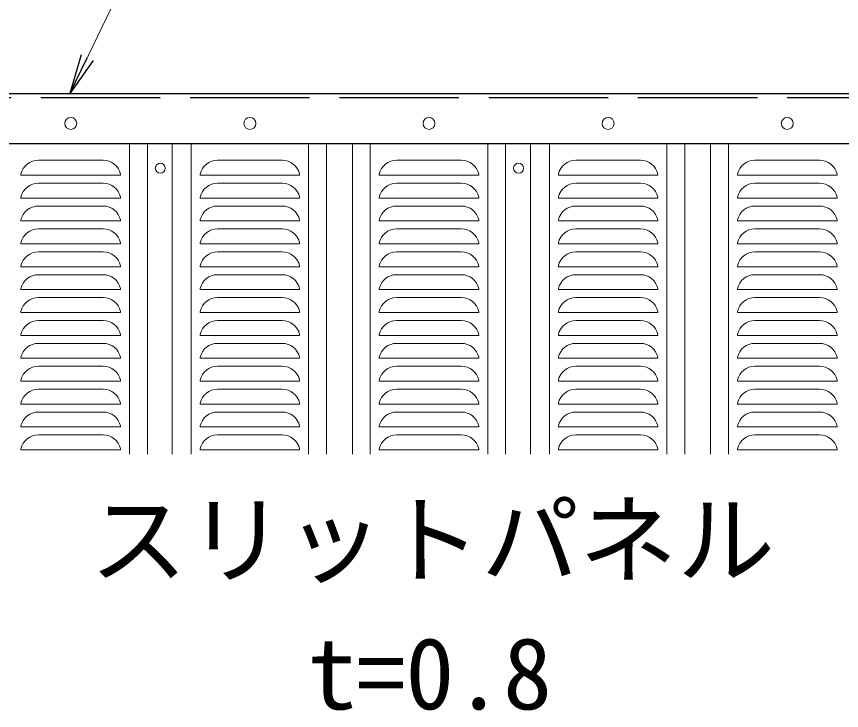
# Model space of a CAD drawing. Units: millimetres, scale not verified. Extents: x -6300 to 6300, y -4455 to 4455.
# Drawn here: x -3302 to -2473, y 2406 to 3104 of the extents above; entities that cross this region are included whole.
import ezdxf
from ezdxf.enums import TextEntityAlignment as Align

# ---------------------------------------------------------------- set-up
doc = ezdxf.new("R2010")
doc.units = ezdxf.units.MM
doc.header["$LTSCALE"] = 20
doc.linetypes.add('DASHED', pattern=[7.5, 6, -1.5])
for name, color, linetype, lineweight in [('0-1_D-STR1', 1, 'Continuous', 25), ('0-3_D-STR3', 3, 'Continuous', 13), ('0-4_D-STR2', 7, 'Continuous', 13), ('0-6_D-STR-TXT', 7, 'Continuous', 13), ('0-8_0', 7, 'Continuous', 25)]:
    doc.layers.add(name, color=color, linetype=linetype, lineweight=lineweight)
doc.styles.add('ＭＳ ゴシック', font='')
doc.styles.get('ＭＳ ゴシック').set_extended_font_data('MS Gothic')

# ---------------------------------------------------------------- blocks, each defined once
blk = doc.blocks.new('_Open')
at = {"layer": '0-8_0'}
blk.add_line((-20, 3.333), (0, 0), dxfattribs=at)
blk.add_lwpolyline([(-20, -3.333), (0, 0), (-20, 0)], dxfattribs=at)

msp = doc.modelspace()

# ---------------------------------------------------------------- linework, layer by layer
at = {"layer": '0-1_D-STR1'}
for p, q in [((-4077.46, 3026.36), (-1626.46, 3026.36)), ((-4027.46, 2976.36), (-1626.46, 2976.36)), ((-4027.46, 2976.36), (-1626.46, 2976.36))]:
    msp.add_line(p, q, dxfattribs=at)
at = {"layer": '0-1_D-STR1', "linetype": 'DASHED'}
msp.add_line((-4027.46, 3022.36), (-1626.46, 3022.36), dxfattribs=at)
at = {"layer": '0-3_D-STR3'}
for centre, radius in [((-3247.46, 2996.36), 6), ((-3067.46, 2996.36), 6), ((-2887.46, 2996.36), 6), ((-2707.46, 2996.36), 6), ((-2527.46, 2996.36), 6), ((-3157.46, 2951.36), 5), ((-2797.46, 2951.36), 5)]:
    msp.add_circle(centre, radius, dxfattribs=at)
at = {"layer": '0-4_D-STR2'}
for p, q in [((-3188.46, 2976.36), (-3188.46, 2663.86)), ((-3170.46, 2976.36), (-3170.46, 2663.86)), ((-3145.46, 2976.36), (-3145.46, 2663.86)), ((-3126.46, 2976.36), (-3126.46, 2663.86)), ((-3008.46, 2976.36), (-3008.46, 2663.86)), ((-2990.46, 2976.36), (-2990.46, 2663.86)), ((-2964.46, 2976.36), (-2964.46, 2663.86)), ((-2946.46, 2976.36), (-2946.46, 2663.86)), ((-2828.46, 2976.36), (-2828.46, 2663.86)), ((-2810.46, 2976.36), (-2810.46, 2663.86)), ((-2785.46, 2976.36), (-2785.46, 2663.86)), ((-2766.46, 2976.36), (-2766.46, 2663.86)), ((-2648.46, 2976.36), (-2648.46, 2663.86)), ((-2630.46, 2976.36), (-2630.46, 2663.86)), ((-2604.46, 2976.36), (-2604.46, 2663.86)), ((-2586.46, 2976.36), (-2586.46, 2663.86)), ((-3215.01, 2959.36), (-3279.91, 2959.36)), ((-3035.01, 2959.36), (-3099.91, 2959.36)), ((-2855.01, 2959.36), (-2919.91, 2959.36)), ((-2675.01, 2959.36), (-2739.91, 2959.36)), ((-2495.01, 2959.36), (-2559.91, 2959.36)), ((-3297.46, 2945.36), (-3297.46, 2944.36)), ((-3297.46, 2945.35), (-3297.46, 2944.36)), ((-3197.46, 2944.36), (-3297.46, 2944.36)), ((-3197.46, 2945.36), (-3197.46, 2944.36)), ((-3117.46, 2945.36), (-3117.46, 2944.36)), ((-3117.46, 2944.36), (-3017.46, 2944.36)), ((-3017.46, 2945.36), (-3017.46, 2944.36)), ((-3017.46, 2945.35), (-3017.46, 2944.36)), ((-2937.46, 2945.36), (-2937.46, 2944.36)), ((-2937.46, 2945.35), (-2937.46, 2944.36)), ((-2837.46, 2944.36), (-2937.46, 2944.36)), ((-2837.46, 2945.36), (-2837.46, 2944.36)), ((-2757.46, 2945.36), (-2757.46, 2944.36)), ((-2757.46, 2944.36), (-2657.46, 2944.36)), ((-2657.46, 2945.36), (-2657.46, 2944.36)), ((-2657.46, 2945.35), (-2657.46, 2944.36)), ((-2577.46, 2945.36), (-2577.46, 2944.36)), ((-2577.46, 2945.35), (-2577.46, 2944.36)), ((-2477.46, 2944.36), (-2577.46, 2944.36)), ((-2477.46, 2945.36), (-2477.46, 2944.36)), ((-3215.01, 2936.36), (-3279.91, 2936.36)), ((-3035.01, 2936.36), (-3099.91, 2936.36)), ((-2855.01, 2936.36), (-2919.91, 2936.36)), ((-2675.01, 2936.36), (-2739.91, 2936.36)), ((-2495.01, 2936.36), (-2559.91, 2936.36)), ((-3297.46, 2922.36), (-3297.46, 2921.36)), ((-3297.46, 2922.35), (-3297.46, 2921.36)), ((-3197.46, 2921.36), (-3297.46, 2921.36)), ((-3197.46, 2922.36), (-3197.46, 2921.36)), ((-3117.46, 2922.36), (-3117.46, 2921.36)), ((-3117.46, 2921.36), (-3017.46, 2921.36)), ((-3017.46, 2922.36), (-3017.46, 2921.36)), ((-3017.46, 2922.35), (-3017.46, 2921.36)), ((-2937.46, 2922.36), (-2937.46, 2921.36)), ((-2937.46, 2922.35), (-2937.46, 2921.36)), ((-2837.46, 2921.36), (-2937.46, 2921.36)), ((-2837.46, 2922.36), (-2837.46, 2921.36)), ((-2757.46, 2922.36), (-2757.46, 2921.36)), ((-2757.46, 2921.36), (-2657.46, 2921.36)), ((-2657.46, 2922.36), (-2657.46, 2921.36)), ((-2657.46, 2922.35), (-2657.46, 2921.36)), ((-2577.46, 2922.36), (-2577.46, 2921.36)), ((-2577.46, 2922.35), (-2577.46, 2921.36)), ((-2477.46, 2921.36), (-2577.46, 2921.36)), ((-2477.46, 2922.36), (-2477.46, 2921.36)), ((-3215.01, 2913.36), (-3279.91, 2913.36)), ((-3099.91, 2913.36), (-3035.01, 2913.36)), ((-2855.01, 2913.36), (-2919.91, 2913.36)), ((-2739.91, 2913.36), (-2675.01, 2913.36)), ((-2495.01, 2913.36), (-2559.91, 2913.36)), ((-3297.46, 2899.36), (-3297.46, 2898.36)), ((-3297.46, 2899.35), (-3297.46, 2898.36)), ((-3197.46, 2898.36), (-3297.46, 2898.36)), ((-3197.46, 2899.36), (-3197.46, 2898.36)), ((-3117.46, 2899.36), (-3117.46, 2898.36)), ((-3117.46, 2898.36), (-3017.46, 2898.36)), ((-3017.46, 2899.36), (-3017.46, 2898.36)), ((-3017.46, 2899.35), (-3017.46, 2898.36)), ((-2937.46, 2899.36), (-2937.46, 2898.36)), ((-2937.46, 2899.35), (-2937.46, 2898.36)), ((-2837.46, 2898.36), (-2937.46, 2898.36)), ((-2837.46, 2899.36), (-2837.46, 2898.36)), ((-2757.46, 2899.36), (-2757.46, 2898.36)), ((-2757.46, 2898.36), (-2657.46, 2898.36)), ((-2657.46, 2899.36), (-2657.46, 2898.36)), ((-2657.46, 2899.35), (-2657.46, 2898.36)), ((-2577.46, 2899.36), (-2577.46, 2898.36)), ((-2577.46, 2899.35), (-2577.46, 2898.36)), ((-2477.46, 2898.36), (-2577.46, 2898.36)), ((-2477.46, 2899.36), (-2477.46, 2898.36)), ((-3215.01, 2890.36), (-3279.91, 2890.36)), ((-3035.01, 2890.36), (-3099.91, 2890.36)), ((-2855.01, 2890.36), (-2919.91, 2890.36)), ((-2675.01, 2890.36), (-2739.91, 2890.36)), ((-2495.01, 2890.36), (-2559.91, 2890.36)), ((-3297.46, 2876.36), (-3297.46, 2875.36)), ((-3297.46, 2876.35), (-3297.46, 2875.36)), ((-3197.46, 2875.36), (-3297.46, 2875.36)), ((-3197.46, 2876.36), (-3197.46, 2875.36)), ((-3117.46, 2876.36), (-3117.46, 2875.36)), ((-3117.46, 2875.36), (-3017.46, 2875.36)), ((-3017.46, 2876.36), (-3017.46, 2875.36)), ((-3017.46, 2876.35), (-3017.46, 2875.36)), ((-2937.46, 2876.36), (-2937.46, 2875.36)), ((-2937.46, 2876.35), (-2937.46, 2875.36)), ((-2837.46, 2875.36), (-2937.46, 2875.36)), ((-2837.46, 2876.36), (-2837.46, 2875.36)), ((-2757.46, 2876.36), (-2757.46, 2875.36)), ((-2757.46, 2875.36), (-2657.46, 2875.36)), ((-2657.46, 2876.36), (-2657.46, 2875.36)), ((-2657.46, 2876.35), (-2657.46, 2875.36)), ((-2577.46, 2876.36), (-2577.46, 2875.36)), ((-2577.46, 2876.35), (-2577.46, 2875.36)), ((-2477.46, 2875.36), (-2577.46, 2875.36)), ((-2477.46, 2876.36), (-2477.46, 2875.36)), ((-3215.01, 2867.36), (-3279.91, 2867.36)), ((-3099.91, 2867.36), (-3035.01, 2867.36)), ((-2855.01, 2867.36), (-2919.91, 2867.36)), ((-2739.91, 2867.36), (-2675.01, 2867.36)), ((-2495.01, 2867.36), (-2559.91, 2867.36)), ((-3297.46, 2853.36), (-3297.46, 2852.36)), ((-3297.46, 2853.35), (-3297.46, 2852.36)), ((-3197.46, 2852.36), (-3297.46, 2852.36)), ((-3197.46, 2853.36), (-3197.46, 2852.36)), ((-3117.46, 2853.36), (-3117.46, 2852.36)), ((-3117.46, 2852.36), (-3017.46, 2852.36)), ((-3017.46, 2853.36), (-3017.46, 2852.36)), ((-3017.46, 2853.35), (-3017.46, 2852.36)), ((-2937.46, 2853.36), (-2937.46, 2852.36)), ((-2937.46, 2853.35), (-2937.46, 2852.36)), ((-2837.46, 2852.36), (-2937.46, 2852.36)), ((-2837.46, 2853.36), (-2837.46, 2852.36)), ((-2757.46, 2853.36), (-2757.46, 2852.36)), ((-2757.46, 2852.36), (-2657.46, 2852.36)), ((-2657.46, 2853.36), (-2657.46, 2852.36)), ((-2657.46, 2853.35), (-2657.46, 2852.36)), ((-2577.46, 2853.36), (-2577.46, 2852.36)), ((-2577.46, 2853.35), (-2577.46, 2852.36)), ((-2477.46, 2852.36), (-2577.46, 2852.36)), ((-2477.46, 2853.36), (-2477.46, 2852.36)), ((-3215.01, 2844.36), (-3279.91, 2844.36)), ((-3035.01, 2844.36), (-3099.91, 2844.36)), ((-2855.01, 2844.36), (-2919.91, 2844.36)), ((-2675.01, 2844.36), (-2739.91, 2844.36)), ((-2495.01, 2844.36), (-2559.91, 2844.36)), ((-3297.46, 2830.36), (-3297.46, 2829.36)), ((-3297.46, 2830.35), (-3297.46, 2829.36)), ((-3197.46, 2829.36), (-3297.46, 2829.36)), ((-3197.46, 2830.36), (-3197.46, 2829.36)), ((-3117.46, 2830.36), (-3117.46, 2829.36)), ((-3117.46, 2829.36), (-3017.46, 2829.36)), ((-3017.46, 2830.36), (-3017.46, 2829.36)), ((-3017.46, 2830.35), (-3017.46, 2829.36)), ((-2937.46, 2830.36), (-2937.46, 2829.36)), ((-2937.46, 2830.35), (-2937.46, 2829.36)), ((-2837.46, 2829.36), (-2937.46, 2829.36)), ((-2837.46, 2830.36), (-2837.46, 2829.36)), ((-2757.46, 2830.36), (-2757.46, 2829.36)), ((-2757.46, 2829.36), (-2657.46, 2829.36)), ((-2657.46, 2830.36), (-2657.46, 2829.36)), ((-2657.46, 2830.35), (-2657.46, 2829.36)), ((-2577.46, 2830.36), (-2577.46, 2829.36)), ((-2577.46, 2830.35), (-2577.46, 2829.36)), ((-2477.46, 2829.36), (-2577.46, 2829.36)), ((-2477.46, 2830.36), (-2477.46, 2829.36)), ((-3215.01, 2821.36), (-3279.91, 2821.36)), ((-3099.91, 2821.36), (-3035.01, 2821.36)), ((-2855.01, 2821.36), (-2919.91, 2821.36)), ((-2739.91, 2821.36), (-2675.01, 2821.36)), ((-2495.01, 2821.36), (-2559.91, 2821.36)), ((-3297.46, 2807.36), (-3297.46, 2806.36)), ((-3297.46, 2807.35), (-3297.46, 2806.36)), ((-3197.46, 2806.36), (-3297.46, 2806.36)), ((-3197.46, 2807.36), (-3197.46, 2806.36)), ((-3117.46, 2807.36), (-3117.46, 2806.36)), ((-3117.46, 2806.36), (-3017.46, 2806.36)), ((-3017.46, 2807.36), (-3017.46, 2806.36)), ((-3017.46, 2807.35), (-3017.46, 2806.36)), ((-2937.46, 2807.36), (-2937.46, 2806.36)), ((-2937.46, 2807.35), (-2937.46, 2806.36)), ((-2837.46, 2806.36), (-2937.46, 2806.36)), ((-2837.46, 2807.36), (-2837.46, 2806.36)), ((-2757.46, 2807.36), (-2757.46, 2806.36)), ((-2757.46, 2806.36), (-2657.46, 2806.36)), ((-2657.46, 2807.36), (-2657.46, 2806.36)), ((-2657.46, 2807.35), (-2657.46, 2806.36)), ((-2577.46, 2807.36), (-2577.46, 2806.36)), ((-2577.46, 2807.35), (-2577.46, 2806.36)), ((-2477.46, 2806.36), (-2577.46, 2806.36)), ((-2477.46, 2807.36), (-2477.46, 2806.36)), ((-3215.01, 2798.36), (-3279.91, 2798.36)), ((-3035.01, 2798.36), (-3099.91, 2798.36)), ((-2855.01, 2798.36), (-2919.91, 2798.36)), ((-2675.01, 2798.36), (-2739.91, 2798.36)), ((-2495.01, 2798.36), (-2559.91, 2798.36)), ((-3297.46, 2784.36), (-3297.46, 2783.36)), ((-3297.46, 2784.35), (-3297.46, 2783.36)), ((-3197.46, 2783.36), (-3297.46, 2783.36)), ((-3197.46, 2784.36), (-3197.46, 2783.36)), ((-3117.46, 2784.36), (-3117.46, 2783.36)), ((-3117.46, 2783.36), (-3017.46, 2783.36)), ((-3017.46, 2784.36), (-3017.46, 2783.36)), ((-3017.46, 2784.35), (-3017.46, 2783.36)), ((-2937.46, 2784.36), (-2937.46, 2783.36)), ((-2937.46, 2784.35), (-2937.46, 2783.36)), ((-2837.46, 2783.36), (-2937.46, 2783.36)), ((-2837.46, 2784.36), (-2837.46, 2783.36)), ((-2757.46, 2784.36), (-2757.46, 2783.36)), ((-2757.46, 2783.36), (-2657.46, 2783.36)), ((-2657.46, 2784.36), (-2657.46, 2783.36)), ((-2657.46, 2784.35), (-2657.46, 2783.36)), ((-2577.46, 2784.36), (-2577.46, 2783.36)), ((-2577.46, 2784.35), (-2577.46, 2783.36)), ((-2477.46, 2783.36), (-2577.46, 2783.36)), ((-2477.46, 2784.36), (-2477.46, 2783.36)), ((-3215.01, 2775.36), (-3279.91, 2775.36)), ((-3099.91, 2775.36), (-3035.01, 2775.36)), ((-2855.01, 2775.36), (-2919.91, 2775.36)), ((-2739.91, 2775.36), (-2675.01, 2775.36)), ((-2495.01, 2775.36), (-2559.91, 2775.36)), ((-3297.46, 2761.36), (-3297.46, 2760.36)), ((-3297.46, 2761.35), (-3297.46, 2760.36)), ((-3197.46, 2761.36), (-3197.46, 2760.36)), ((-3117.46, 2761.36), (-3117.46, 2760.36)), ((-3017.46, 2761.36), (-3017.46, 2760.36)), ((-3017.46, 2761.35), (-3017.46, 2760.36)), ((-2937.46, 2761.36), (-2937.46, 2760.36)), ((-2937.46, 2761.35), (-2937.46, 2760.36)), ((-2837.46, 2761.36), (-2837.46, 2760.36)), ((-2757.46, 2761.36), (-2757.46, 2760.36)), ((-2657.46, 2761.36), (-2657.46, 2760.36)), ((-2657.46, 2761.35), (-2657.46, 2760.36)), ((-2577.46, 2761.36), (-2577.46, 2760.36)), ((-2577.46, 2761.35), (-2577.46, 2760.36)), ((-2477.46, 2761.36), (-2477.46, 2760.36)), ((-3197.46, 2760.36), (-3297.46, 2760.36)), ((-3215.01, 2752.36), (-3279.91, 2752.36)), ((-3117.46, 2760.36), (-3017.46, 2760.36)), ((-3035.01, 2752.36), (-3099.91, 2752.36)), ((-2837.46, 2760.36), (-2937.46, 2760.36)), ((-2855.01, 2752.36), (-2919.91, 2752.36)), ((-2757.46, 2760.36), (-2657.46, 2760.36)), ((-2675.01, 2752.36), (-2739.91, 2752.36)), ((-2477.46, 2760.36), (-2577.46, 2760.36)), ((-2495.01, 2752.36), (-2559.91, 2752.36)), ((-3297.46, 2738.36), (-3297.46, 2737.36)), ((-3297.46, 2738.35), (-3297.46, 2737.36)), ((-3197.46, 2737.36), (-3297.46, 2737.36)), ((-3197.46, 2738.36), (-3197.46, 2737.36)), ((-3117.46, 2738.36), (-3117.46, 2737.36)), ((-3117.46, 2737.36), (-3017.46, 2737.36)), ((-3017.46, 2738.36), (-3017.46, 2737.36)), ((-3017.46, 2738.35), (-3017.46, 2737.36)), ((-2937.46, 2738.36), (-2937.46, 2737.36)), ((-2937.46, 2738.35), (-2937.46, 2737.36)), ((-2837.46, 2737.36), (-2937.46, 2737.36)), ((-2837.46, 2738.36), (-2837.46, 2737.36)), ((-2757.46, 2738.36), (-2757.46, 2737.36)), ((-2757.46, 2737.36), (-2657.46, 2737.36)), ((-2657.46, 2738.36), (-2657.46, 2737.36)), ((-2657.46, 2738.35), (-2657.46, 2737.36)), ((-2577.46, 2738.36), (-2577.46, 2737.36)), ((-2577.46, 2738.35), (-2577.46, 2737.36)), ((-2477.46, 2737.36), (-2577.46, 2737.36)), ((-2477.46, 2738.36), (-2477.46, 2737.36)), ((-3215.01, 2729.36), (-3279.91, 2729.36)), ((-3099.91, 2729.36), (-3035.01, 2729.36)), ((-2855.01, 2729.36), (-2919.91, 2729.36)), ((-2739.91, 2729.36), (-2675.01, 2729.36)), ((-2495.01, 2729.36), (-2559.91, 2729.36)), ((-3297.46, 2715.36), (-3297.46, 2714.36)), ((-3297.46, 2715.35), (-3297.46, 2714.36)), ((-3197.46, 2714.36), (-3297.46, 2714.36)), ((-3197.46, 2715.36), (-3197.46, 2714.36)), ((-3117.46, 2715.36), (-3117.46, 2714.36)), ((-3117.46, 2714.36), (-3017.46, 2714.36)), ((-3017.46, 2715.36), (-3017.46, 2714.36)), ((-3017.46, 2715.35), (-3017.46, 2714.36)), ((-2937.46, 2715.36), (-2937.46, 2714.36)), ((-2937.46, 2715.35), (-2937.46, 2714.36)), ((-2837.46, 2714.36), (-2937.46, 2714.36)), ((-2837.46, 2715.36), (-2837.46, 2714.36)), ((-2757.46, 2715.36), (-2757.46, 2714.36)), ((-2757.46, 2714.36), (-2657.46, 2714.36)), ((-2657.46, 2715.36), (-2657.46, 2714.36)), ((-2657.46, 2715.35), (-2657.46, 2714.36)), ((-2577.46, 2715.36), (-2577.46, 2714.36)), ((-2577.46, 2715.35), (-2577.46, 2714.36)), ((-2477.46, 2714.36), (-2577.46, 2714.36)), ((-2477.46, 2715.36), (-2477.46, 2714.36)), ((-3215.01, 2706.36), (-3279.91, 2706.36)), ((-3035.01, 2706.36), (-3099.91, 2706.36)), ((-2855.01, 2706.36), (-2919.91, 2706.36)), ((-2675.01, 2706.36), (-2739.91, 2706.36)), ((-2495.01, 2706.36), (-2559.91, 2706.36)), ((-3297.46, 2692.36), (-3297.46, 2691.36)), ((-3297.46, 2692.35), (-3297.46, 2691.36)), ((-3197.46, 2691.36), (-3297.46, 2691.36)), ((-3197.46, 2692.36), (-3197.46, 2691.36)), ((-3117.46, 2692.36), (-3117.46, 2691.36)), ((-3117.46, 2691.36), (-3017.46, 2691.36)), ((-3017.46, 2692.36), (-3017.46, 2691.36)), ((-3017.46, 2692.35), (-3017.46, 2691.36)), ((-2937.46, 2692.36), (-2937.46, 2691.36)), ((-2937.46, 2692.35), (-2937.46, 2691.36)), ((-2837.46, 2691.36), (-2937.46, 2691.36)), ((-2837.46, 2692.36), (-2837.46, 2691.36)), ((-2757.46, 2692.36), (-2757.46, 2691.36)), ((-2757.46, 2691.36), (-2657.46, 2691.36)), ((-2657.46, 2692.36), (-2657.46, 2691.36)), ((-2657.46, 2692.35), (-2657.46, 2691.36)), ((-2577.46, 2692.36), (-2577.46, 2691.36)), ((-2577.46, 2692.35), (-2577.46, 2691.36)), ((-2477.46, 2691.36), (-2577.46, 2691.36)), ((-2477.46, 2692.36), (-2477.46, 2691.36)), ((-3215.01, 2683.36), (-3279.91, 2683.36)), ((-3099.91, 2683.36), (-3035.01, 2683.36)), ((-2855.01, 2683.36), (-2919.91, 2683.36)), ((-2739.91, 2683.36), (-2675.01, 2683.36)), ((-2495.01, 2683.36), (-2559.91, 2683.36)), ((-3297.46, 2669.36), (-3297.46, 2668.36)), ((-3297.46, 2669.35), (-3297.46, 2668.36)), ((-3197.46, 2668.36), (-3297.46, 2668.36)), ((-3197.46, 2669.36), (-3197.46, 2668.36)), ((-3117.46, 2669.36), (-3117.46, 2668.36)), ((-3117.46, 2668.36), (-3017.46, 2668.36)), ((-3017.46, 2669.36), (-3017.46, 2668.36)), ((-3017.46, 2669.35), (-3017.46, 2668.36)), ((-2937.46, 2669.36), (-2937.46, 2668.36)), ((-2937.46, 2669.35), (-2937.46, 2668.36)), ((-2837.46, 2668.36), (-2937.46, 2668.36)), ((-2837.46, 2669.36), (-2837.46, 2668.36)), ((-2757.46, 2669.36), (-2757.46, 2668.36)), ((-2757.46, 2668.36), (-2657.46, 2668.36)), ((-2657.46, 2669.36), (-2657.46, 2668.36)), ((-2657.46, 2669.35), (-2657.46, 2668.36)), ((-2577.46, 2669.36), (-2577.46, 2668.36)), ((-2577.46, 2669.35), (-2577.46, 2668.36)), ((-2477.46, 2668.36), (-2577.46, 2668.36)), ((-2477.46, 2669.36), (-2477.46, 2668.36))]:
    msp.add_line(p, q, dxfattribs=at)
for centre, start, end in [((-3279.91, 2941.36), 90, 167.16041), ((-3215.01, 2941.36), 12.83959, 90), ((-3099.91, 2941.36), 90, 167.16041), ((-3035.01, 2941.36), 12.83959, 90), ((-2919.91, 2941.36), 90, 167.16041), ((-2855.01, 2941.36), 12.83959, 90), ((-2739.91, 2941.36), 90, 167.16041), ((-2675.01, 2941.36), 12.83959, 90), ((-2559.91, 2941.36), 90, 167.16041), ((-2495.01, 2941.36), 12.83959, 90), ((-3279.91, 2918.36), 90, 167.16041), ((-3215.01, 2918.36), 12.83959, 90), ((-3099.91, 2918.36), 90, 167.16041), ((-3035.01, 2918.36), 12.83959, 90), ((-2919.91, 2918.36), 90, 167.16041), ((-2855.01, 2918.36), 12.83959, 90), ((-2739.91, 2918.36), 90, 167.16041), ((-2675.01, 2918.36), 12.83959, 90), ((-2559.91, 2918.36), 90, 167.16041), ((-2495.01, 2918.36), 12.83959, 90), ((-3279.91, 2895.36), 90, 167.16041), ((-3215.01, 2895.36), 12.83959, 90), ((-3099.91, 2895.36), 90, 167.16041), ((-3035.01, 2895.36), 12.83959, 90), ((-2919.91, 2895.36), 90, 167.16041), ((-2855.01, 2895.36), 12.83959, 90), ((-2739.91, 2895.36), 90, 167.16041), ((-2675.01, 2895.36), 12.83959, 90), ((-2559.91, 2895.36), 90, 167.16041), ((-2495.01, 2895.36), 12.83959, 90), ((-3279.91, 2872.36), 90, 167.16041), ((-3215.01, 2872.36), 12.83959, 90), ((-3099.91, 2872.36), 90, 167.16041), ((-3035.01, 2872.36), 12.83959, 90), ((-2919.91, 2872.36), 90, 167.16041), ((-2855.01, 2872.36), 12.83959, 90), ((-2739.91, 2872.36), 90, 167.16041), ((-2675.01, 2872.36), 12.83959, 90), ((-2559.91, 2872.36), 90, 167.16041), ((-2495.01, 2872.36), 12.83959, 90), ((-3279.91, 2849.36), 90, 167.16041), ((-3215.01, 2849.36), 12.83959, 90), ((-3099.91, 2849.36), 90, 167.16041), ((-3035.01, 2849.36), 12.83959, 90), ((-2919.91, 2849.36), 90, 167.16041), ((-2855.01, 2849.36), 12.83959, 90), ((-2739.91, 2849.36), 90, 167.16041), ((-2675.01, 2849.36), 12.83959, 90), ((-2559.91, 2849.36), 90, 167.16041), ((-2495.01, 2849.36), 12.83959, 90), ((-3279.91, 2826.36), 90, 167.16041), ((-3215.01, 2826.36), 12.83959, 90), ((-3099.91, 2826.36), 90, 167.16041), ((-3035.01, 2826.36), 12.83959, 90), ((-2919.91, 2826.36), 90, 167.16041), ((-2855.01, 2826.36), 12.83959, 90), ((-2739.91, 2826.36), 90, 167.16041), ((-2675.01, 2826.36), 12.83959, 90), ((-2559.91, 2826.36), 90, 167.16041), ((-2495.01, 2826.36), 12.83959, 90), ((-3279.91, 2803.36), 90, 167.16041), ((-3215.01, 2803.36), 12.83959, 90), ((-3099.91, 2803.36), 90, 167.16041), ((-3035.01, 2803.36), 12.83959, 90), ((-2919.91, 2803.36), 90, 167.16041), ((-2855.01, 2803.36), 12.83959, 90), ((-2739.91, 2803.36), 90, 167.16041), ((-2675.01, 2803.36), 12.83959, 90), ((-2559.91, 2803.36), 90, 167.16041), ((-2495.01, 2803.36), 12.83959, 90), ((-3279.91, 2780.36), 90, 167.16041), ((-3215.01, 2780.36), 12.83959, 90), ((-3099.91, 2780.36), 90, 167.16041), ((-3035.01, 2780.36), 12.83959, 90), ((-2919.91, 2780.36), 90, 167.16041), ((-2855.01, 2780.36), 12.83959, 90), ((-2739.91, 2780.36), 90, 167.16041), ((-2675.01, 2780.36), 12.83959, 90), ((-2559.91, 2780.36), 90, 167.16041), ((-2495.01, 2780.36), 12.83959, 90), ((-3279.91, 2757.36), 90, 167.16041), ((-3215.01, 2757.36), 12.83959, 90), ((-3099.91, 2757.36), 90, 167.16041), ((-3035.01, 2757.36), 12.83959, 90), ((-2919.91, 2757.36), 90, 167.16041), ((-2855.01, 2757.36), 12.83959, 90), ((-2739.91, 2757.36), 90, 167.16041), ((-2675.01, 2757.36), 12.83959, 90), ((-2559.91, 2757.36), 90, 167.16041), ((-2495.01, 2757.36), 12.83959, 90), ((-3279.91, 2734.36), 90, 167.16041), ((-3215.01, 2734.36), 12.83959, 90), ((-3099.91, 2734.36), 90, 167.16041), ((-3035.01, 2734.36), 12.83959, 90), ((-2919.91, 2734.36), 90, 167.16041), ((-2855.01, 2734.36), 12.83959, 90), ((-2739.91, 2734.36), 90, 167.16041), ((-2675.01, 2734.36), 12.83959, 90), ((-2559.91, 2734.36), 90, 167.16041), ((-2495.01, 2734.36), 12.83959, 90), ((-3279.91, 2711.36), 90, 167.16041), ((-3215.01, 2711.36), 12.83959, 90), ((-3099.91, 2711.36), 90, 167.16041), ((-3035.01, 2711.36), 12.83959, 90), ((-2919.91, 2711.36), 90, 167.16041), ((-2855.01, 2711.36), 12.83959, 90), ((-2739.91, 2711.36), 90, 167.16041), ((-2675.01, 2711.36), 12.83959, 90), ((-2559.91, 2711.36), 90, 167.16041), ((-2495.01, 2711.36), 12.83959, 90), ((-3279.91, 2688.36), 90, 167.16041), ((-3215.01, 2688.36), 12.83959, 90), ((-3099.91, 2688.36), 90, 167.16041), ((-3035.01, 2688.36), 12.83959, 90), ((-2919.91, 2688.36), 90, 167.16041), ((-2855.01, 2688.36), 12.83959, 90), ((-2739.91, 2688.36), 90, 167.16041), ((-2675.01, 2688.36), 12.83959, 90), ((-2559.91, 2688.36), 90, 167.16041), ((-2495.01, 2688.36), 12.83959, 90), ((-3279.91, 2665.36), 90, 167.16041), ((-3215.01, 2665.36), 12.83959, 90), ((-3099.91, 2665.36), 90, 167.16041), ((-3035.01, 2665.36), 12.83959, 90), ((-2919.91, 2665.36), 90, 167.16041), ((-2855.01, 2665.36), 12.83959, 90), ((-2739.91, 2665.36), 90, 167.16041), ((-2675.01, 2665.36), 12.83959, 90), ((-2559.91, 2665.36), 90, 167.16041), ((-2495.01, 2665.36), 12.83959, 90)]:
    msp.add_arc(centre, 18, start, end, dxfattribs=at)
at = {"layer": '0-6_D-STR-TXT'}
msp.add_lwpolyline([(-2508.79, 3177.92), (-3175.36, 3177.92), (-3247.37, 3028.17)], dxfattribs=at)

# ---------------------------------------------------------------- block references
at = {"layer": '0-6_D-STR-TXT', "xscale": 2, "yscale": 2, "rotation": 244.3207}
msp.add_blockref('_Open', (-3248.23, 3026.36), dxfattribs=at)

# ---------------------------------------------------------------- texts
at = {"layer": '0-6_D-STR-TXT', "style": 'ＭＳ ゴシック'}
for s, p in [('スリットパネル', (-3228.58, 2520.27)), ('t=0.8', (-3009.29, 2385.94))]:
    msp.add_text(s, height=72.14, dxfattribs=at).set_placement(p, align=Align.BOTTOM_LEFT)

doc.saveas('drawing.dxf')
